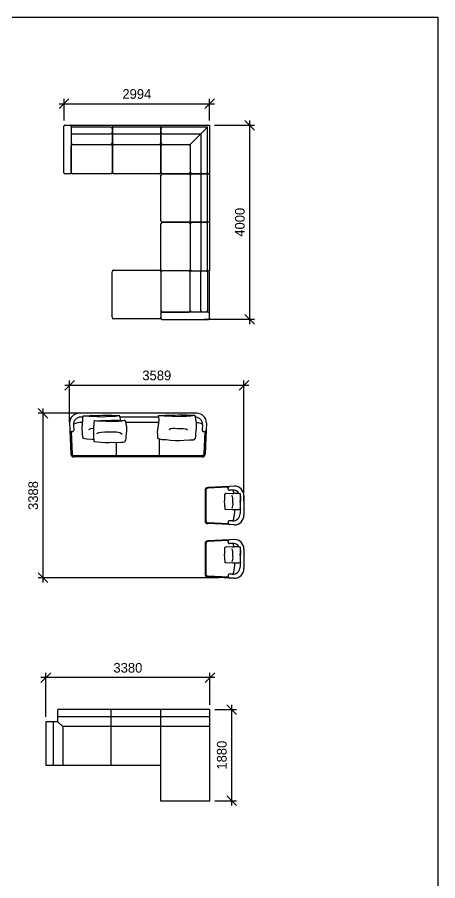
# Model space of a CAD drawing. Header units: millimetres. Extents: x 3103 to 179340, y -10977 to 70536.
# Drawn here: x 170684 to 179340, y 37230 to 55021 of the extents above; entities that cross this region are included whole.
import ezdxf

# ---------------------------------------------------------------- set-up
doc = ezdxf.new("R2010")
doc.units = ezdxf.units.MM
doc.header["$LTSCALE"] = 0.5
doc.layers.add('MEBEL', color=1, linetype='Continuous')
doc.styles.add('WROMLATS', font='wromlats.shx', dxfattribs={"bigfont": 'bigfont.shx'})
doc.dimstyles.new('juka', dxfattribs={"dimscale": 100, "dimtxt": 2, "dimasz": 2, "dimexe": 1, "dimexo": 1, "dimgap": 1, "dimtad": 1, "dimtoh": 1, "dimdec": 0, "dimzin": 0, "dimdsep": 46, "dimtxsty": 'WROMLATS', "dimblk": 'OBLIQUE', "dimcen": -3, "dimdle": 1, "dimclrd": 256, "dimclre": 256, "dimclrt": 256, "dimadec": 0, "dimazin": 0, "dimtfac": 1, "dimtdec": 0, "dimtix": 1, "dimtmove": 2, "dimatfit": 3, "dimldrblk": 'ORIGIN2', "dimfxl": 1, "dimtvp": 2.5, "dimtolj": 1, "dimtzin": 0, "dimarcsym": 0})

# ---------------------------------------------------------------- blocks, each defined once
blk = doc.blocks.new('Sofa Set 01_4')
at = {"layer": 'MEBEL', "linetype": 'Continuous'}
for p, q in [((0, 1000), (1000, 1000)), ((0, 1000), (0, 930)), ((0, 930), (0, 634)), ((960, 960), (30, 960)), ((604, 604), (960, 960)), ((960, 30), (960, 960)), ((1000, 1000), (1000, 0)), ((30, 820), (820, 820)), ((820, 820), (820, 30)), ((0, 634), (0, 574)), ((0, 30), (0, 574)), ((30, 604), (574, 604)), ((30, 604), (604, 604)), ((604, 604), (604, 30)), ((604, 574), (604, 30)), ((574, 0), (30, 0)), ((634, 0), (574, 0)), ((634, 0), (930, 0)), ((930, 0), (1000, 0))]:
    blk.add_line(p, q, dxfattribs=at)
for centre, start, end in [((30, 930), 90, 180), ((30, 850), 180, 270), ((30, 634), 180, 270), ((30, 574), 90, 180), ((574, 574), 0, 90), ((30, 30), 180, 270), ((574, 30), 270, 0), ((634, 30), 180, 270), ((850, 30), 180, 270), ((930, 30), 270, 0)]:
    blk.add_arc(centre, 30, start, end, dxfattribs=at)
blk = doc.blocks.new('Sofa Set 01_5')
at = {"layer": 'MEBEL', "linetype": 'Continuous'}
for p, q in [((0, 20), (0, 980)), ((20, 1000), (130, 1000)), ((130, 1000), (1000, 1000)), ((150, 980), (150, 20)), ((150, 930), (150, 634)), ((970, 960), (180, 960)), ((1000, 1000), (1000, 930)), ((1000, 634), (1000, 930)), ((180, 820), (970, 820)), ((150, 30), (150, 574)), ((180, 604), (970, 604)), ((180, 604), (970, 604)), ((1000, 634), (1000, 574)), ((1000, 574), (1000, 30)), ((130, 0), (20, 0)), ((970, 0), (180, 0))]:
    blk.add_line(p, q, dxfattribs=at)
for centre, radius, start, end in [((20, 980), 20, 90, 180), ((130, 980), 20, 0, 90), ((180, 930), 30, 90, 180), ((970, 930), 30, 0, 90), ((180, 850), 30, 180, 270), ((970, 850), 30, 270, 0), ((180, 634), 30, 180, 270), ((180, 574), 30, 90, 180), ((970, 634), 30, 270, 0), ((970, 574), 30, 0, 90), ((20, 20), 20, 180, 270), ((130, 20), 20, 270, 0), ((180, 30), 30, 180, 270), ((970, 30), 30, 270, 0)]:
    blk.add_arc(centre, radius, start, end, dxfattribs=at)
blk = doc.blocks.new('Sofa Set 01_7')
at = {"layer": 'MEBEL', "linetype": 'Continuous'}
for p, q in [((0, 30), (0, 970)), ((30, 1000), (970, 1000)), ((1000, 970), (1000, 30)), ((970, 0), (30, 0))]:
    blk.add_line(p, q, dxfattribs=at)
for centre, start, end in [((30, 970), 90, 180), ((970, 970), 0, 90), ((30, 30), 180, 270), ((970, 30), 270, 0)]:
    blk.add_arc(centre, 30, start, end, dxfattribs=at)
blk = doc.blocks.new('Sofa Set 01_25')
at = {"layer": 'MEBEL', "linetype": 'Continuous'}
for p, q in [((0, 1000), (1000, 1000)), ((0, 1000), (0, 930)), ((0, 930), (0, 634)), ((970, 960), (30, 960)), ((1000, 1000), (1000, 930)), ((1000, 634), (1000, 930)), ((30, 820), (970, 820)), ((0, 634), (0, 574)), ((0, 30), (0, 574)), ((30, 604), (970, 604)), ((30, 604), (970, 604)), ((1000, 634), (1000, 574)), ((1000, 574), (1000, 30)), ((970, 0), (30, 0))]:
    blk.add_line(p, q, dxfattribs=at)
for centre, start, end in [((30, 930), 90, 180), ((970, 930), 0, 90), ((30, 850), 180, 270), ((970, 850), 270, 0), ((30, 634), 180, 270), ((30, 574), 90, 180), ((970, 634), 270, 0), ((970, 574), 0, 90), ((30, 30), 180, 270), ((970, 30), 270, 0)]:
    blk.add_arc(centre, 30, start, end, dxfattribs=at)
blk = doc.blocks.new('DIVAN_MARSELL')
at = {"layer": 'MEBEL'}
for p, q in [((0, 0), (-3130, 0)), ((-3130, -250), (-3130, 0)), ((-2040, 0), (-2040, -1150)), ((-1020, 0), (-1020, -1880)), ((0, -1880), (0, 0)), ((0, -150), (-3130, -150)), ((-3380, -250), (-3380, -1150)), ((-3130, -250), (-3380, -250)), ((-3230, -250), (-3230, -1150)), ((-3030, -350), (-3130, -250)), ((-3030, -350), (-3030, -1150)), ((0, -350), (-3030, -350)), ((-1020, -1150), (-3380, -1150)), ((-1020, -1880), (0, -1880))]:
    blk.add_line(p, q, dxfattribs=at)
blk = doc.blocks.new('_Oblique')
at = {"color": 0, "lineweight": -2}
blk.add_line((-0.5, -0.5), (0.5, 0.5), dxfattribs=at)
blk = doc.blocks.new('*D859')
at = {"layer": 'Defpoints', "color": 0, "transparency": 16777216}
for p in [(174642, 53239), (171648, 52791), (174642, 52797)]:
    blk.add_point(p, dxfattribs=at)
at = {"layer": 'MEBEL', "lineweight": -2, "transparency": 16777216}
for p, q in [((171548, 53239), (174742, 53239)), ((171648, 52891), (171648, 53339)), ((174642, 52897), (174642, 53339))]:
    blk.add_line(p, q, dxfattribs=at)
at = {"layer": 'MEBEL', "lineweight": -2, "transparency": 16777216, "xscale": 200, "yscale": 200, "zscale": 200, "rotation": 180}
blk.add_blockref('_Oblique', (171648, 53239), dxfattribs=at)
at = {"layer": 'MEBEL', "lineweight": -2, "transparency": 16777216, "xscale": 200, "yscale": 200, "zscale": 200}
blk.add_blockref('_Oblique', (174642, 53239), dxfattribs=at)
at = {"layer": 'MEBEL', "transparency": 16777216, "insert": (173145, 53439), "char_height": 200, "attachment_point": 5, "style": 'WROMLATS'}
blk.add_mtext('\\A1;2994', dxfattribs=at)
blk = doc.blocks.new('_Origin2')
at = {"color": 0, "linetype": 'ByBlock', "lineweight": -2}
blk.add_line((-0.5, 0), (-1, 0), dxfattribs=at)
for radius in [0.5, 0.25]:
    blk.add_circle((0, 0), radius, dxfattribs=at)
blk = doc.blocks.new('*D860')
at = {"layer": 'Defpoints', "color": 0, "transparency": 16777216}
for p in [(174642, 52797), (174429, 48797), (175467, 48797)]:
    blk.add_point(p, dxfattribs=at)
at = {"layer": 'MEBEL', "lineweight": -2, "transparency": 16777216}
for p, q in [((175467, 52897), (175467, 48697)), ((174742, 52797), (175567, 52797)), ((174529, 48797), (175567, 48797))]:
    blk.add_line(p, q, dxfattribs=at)
at = {"layer": 'MEBEL', "lineweight": -2, "transparency": 16777216, "xscale": 200, "yscale": 200, "zscale": 200}
for p, rotation in [((175467, 52797), 90), ((175467, 48797), 270)]:
    blk.add_blockref('_Oblique', p, dxfattribs=dict(at, rotation=rotation))
at = {"layer": 'MEBEL', "transparency": 16777216, "insert": (175267, 50797), "char_height": 200, "attachment_point": 5, "rotation": 90, "style": 'WROMLATS'}
blk.add_mtext('\\A1;4000', dxfattribs=at)
blk = doc.blocks.new('div 9')
at = {"layer": 'MEBEL'}
for p, q in [((-1300, 800), (-900, 800)), ((-1018, 720), (-931, 720)), ((-200, 800), (200, 800)), ((82, 720), (169, 720)), ((-1500, 600), (-1493, 501)), ((-1418, 564), (-1413, 503)), ((-963, 610), (-1011, 610)), ((-781, 564), (-786, 503)), ((-700, 600), (-706, 501)), ((-400, 600), (-394, 501)), ((-318, 564), (-314, 503)), ((137, 610), (88, 610)), ((318, 564), (314, 503)), ((400, 600), (394, 501)), ((-1493, 501), (-1472, 57)), ((-1477, 472), (-1457, 58)), ((-1443, 472), (-1463, 472)), ((-756, 472), (-736, 472)), ((-722, 472), (-742, 58)), ((-706, 501), (-727, 57)), ((-394, 501), (-372, 57)), ((-377, 472), (-357, 58)), ((-344, 472), (-364, 472)), ((344, 472), (364, 472)), ((377, 472), (357, 58)), ((394, 501), (372, 57)), ((-2800, 28), (-2650, 21)), ((-2650, 21), (-2157, 0)), ((-1412, 15), (-787, 15)), ((-1412, 0), (-787, 0)), ((-313, 15), (313, 15)), ((-313, 0), (313, 0)), ((-3000, -172), (-3000, -2592)), ((-2763, -54), (-2653, -59)), ((-2622, -5), (-2158, -25)), ((-2621, -9), (-2621, -29)), ((-2125, -60), (-2125, -2705)), ((-2100, -60), (-2100, -2705)), ((-2920, -959), (-2920, -1747)), ((-2810, -960), (-2810, -1628)), ((-2125, -942), (-2475, -942)), ((-2125, -1823), (-2400, -1823)), ((-2920, -2520), (-2920, -2561)), ((-2800, -2792), (-2650, -2786)), ((-2763, -2711), (-2653, -2706)), ((-2650, -2786), (-2157, -2765)), ((-2622, -2760), (-2158, -2740)), ((-2621, -2736), (-2621, -2756))]:
    blk.add_line(p, q, dxfattribs=at)
for points in [[(-1013, 657), (-1011, 618), (-1011, 581), (-1012, 564), (-1012, 564), (-1018, 412), (-1056, 410), (-1092, 406), (-1136, 403), (-1179, 402), (-1223, 404), (-1248, 403), (-1299, 407), (-1319, 407), (-1337, 408), (-1342, 416), (-1351, 428), (-1351, 440), (-1347, 557), (-1349, 573), (-1350, 589), (-1352, 599), (-1353, 618), (-1354, 640), (-1355, 668), (-1349, 692), (-1345, 719), (-1336, 732), (-1319, 725), (-1305, 723), (-1287, 722), (-1265, 721), (-1219, 720), (-1183, 718), (-1143, 720), (-1093, 723), (-1070, 724), (-1048, 724), (-1031, 726), (-1019, 726), (-1016, 708), (-1014, 689), (-1013, 657)], [(-1019, 726), (-1079, 731), (-1146, 731), (-1168, 731), (-1194, 734), (-1230, 733), (-1269, 733), (-1304, 730), (-1336, 732)], [(87, 657), (89, 618), (88, 581), (88, 564), (88, 564), (81, 412), (44, 410), (8, 406), (-37, 403), (-79, 402), (-124, 404), (-149, 403), (-200, 407), (-220, 407), (-237, 408), (-242, 416), (-251, 428), (-252, 440), (-248, 557), (-249, 573), (-251, 589), (-252, 599), (-254, 618), (-255, 640), (-256, 668), (-250, 692), (-246, 719), (-236, 732), (-219, 725), (-205, 723), (-187, 722), (-166, 721), (-119, 720), (-83, 718), (-44, 720), (7, 723), (29, 724), (52, 724), (69, 726), (81, 726), (84, 708), (85, 689), (87, 657)], [(81, 726), (20, 731), (-47, 731), (-69, 731), (-94, 734), (-130, 733), (-169, 733), (-204, 730), (-236, 732)], [(-1046, 556), (-1067, 567), (-1090, 571), (-1129, 575), (-1162, 574), (-1190, 574), (-1249, 574), (-1281, 566), (-1307, 552)], [(54, 556), (33, 567), (10, 571), (-29, 575), (-62, 574), (-90, 574), (-150, 574), (-182, 566), (-208, 552)], [(-2795, -961), (-2706, -972), (-2608, -984), (-2567, -982), (-2567, -982), (-2484, -980), (-2463, -888), (-2457, -800), (-2447, -711), (-2442, -612), (-2442, -519), (-2445, -436), (-2456, -323), (-2454, -287), (-2454, -239), (-2458, -215), (-2485, -195), (-2514, -194), (-2551, -194), (-2589, -189), (-2627, -187), (-2649, -182), (-2694, -179), (-2747, -177), (-2813, -175), (-2869, -189), (-2933, -198), (-2963, -221), (-2947, -260), (-2941, -293), (-2938, -335), (-2937, -386), (-2934, -496), (-2930, -580), (-2934, -673), (-2942, -792), (-2943, -845), (-2945, -899), (-2949, -939), (-2949, -966), (-2916, -958), (-2871, -955), (-2795, -961)], [(-2949, -966), (-2960, -824), (-2962, -667), (-2962, -615), (-2967, -554), (-2967, -469), (-2966, -378), (-2959, -295), (-2963, -221)], [(-2666, -738), (-2689, -710), (-2694, -673), (-2692, -631), (-2689, -566), (-2690, -509), (-2690, -450), (-2682, -388), (-2659, -360)], [(-2942, -2516), (-2953, -2374), (-2955, -2217), (-2955, -2165), (-2960, -2104), (-2960, -2019), (-2959, -1928), (-2952, -1845), (-2956, -1771)], [(-2836, -1732), (-2862, -1739), (-2927, -1748), (-2956, -1771), (-2941, -1810), (-2934, -1843), (-2932, -1885), (-2931, -1936), (-2927, -2046), (-2923, -2130), (-2927, -2223), (-2935, -2342), (-2937, -2395), (-2938, -2449), (-2943, -2488), (-2943, -2516), (-2901, -2523), (-2856, -2527), (-2779, -2531)], [(-2844, -2284), (-2853, -2163), (-2854, -2030), (-2854, -1985), (-2859, -1934), (-2858, -1862), (-2858, -1784), (-2852, -1714), (-2856, -1651)], [(-2705, -2297), (-2628, -2300), (-2554, -2300), (-2519, -2298), (-2519, -2298), (-2419, -2294), (-2414, -2219), (-2407, -2147), (-2400, -2058), (-2398, -1973), (-2402, -1883), (-2399, -1833), (-2408, -1732), (-2407, -1691), (-2411, -1656), (-2427, -1646), (-2449, -1629), (-2474, -1627), (-2505, -1627), (-2538, -1624), (-2570, -1621), (-2589, -1618), (-2627, -1615), (-2672, -1613), (-2728, -1612), (-2776, -1623), (-2831, -1632), (-2856, -1651), (-2843, -1684), (-2837, -1712), (-2835, -1748), (-2834, -1791), (-2831, -1884), (-2828, -1956), (-2831, -2035), (-2838, -2136), (-2839, -2181), (-2840, -2227), (-2844, -2261), (-2844, -2284), (-2809, -2290), (-2770, -2293), (-2705, -2297)], [(-2581, -2231), (-2602, -2188), (-2610, -2142), (-2619, -2064), (-2616, -1998), (-2617, -1942), (-2617, -1823), (-2602, -1759), (-2572, -1707)], [(-2779, -2531), (-2688, -2535), (-2601, -2534), (-2560, -2532), (-2560, -2532), (-2488, -2518), (-2472, -2433), (-2469, -2342), (-2463, -2295)], [(-2665, -2393), (-2687, -2351), (-2695, -2304), (-2696, -2297)]]:
    blk.add_lwpolyline(points, dxfattribs=at)
for centre, radius, start, end in [((-1300, 600), 200, 90, 180), ((-931, 570), 150, 357.546, 90), ((-900, 600), 200, 0, 90), ((-200, 600), 200, 90, 180), ((169, 570), 150, 357.546, 90), ((200, 600), 200, 0, 90), ((-1268, 570), 150, 122.4661, 182.454), ((-1196, -137), 749, 102.0033, 107.2684), ((-1004, -137), 749, 72.7316, 86.8739), ((-169, 570), 150, 122.4661, 182.454), ((-96, -137), 749, 102.0033, 107.2684), ((96, -137), 749, 72.7316, 86.8739), ((-1463, 502), 30, 182.454, 270), ((-1443, 502), 30, 270, 2.454), ((-756, 502), 30, 177.546, 270), ((-736, 502), 30, 270, 357.546), ((-364, 502), 30, 182.454, 270), ((-344, 502), 30, 270, 2.454), ((344, 502), 30, 177.546, 270), ((364, 502), 30, 270, 357.546), ((-2800, -172), 200, 90, 180), ((-2651, -9), 30, 0, 87.546), ((-2160, -60), 60, 0, 87.546), ((-1412, 60), 60, 182.454, 270), ((-1412, 60), 45, 182.454, 270), ((-787, 60), 45, 270, 357.546), ((-787, 60), 60, 270, 357.546), ((-313, 60), 60, 182.454, 270), ((-313, 60), 45, 182.454, 270), ((313, 60), 45, 270, 357.546), ((313, 60), 60, 270, 357.546), ((-2770, -204), 150, 87.546, 180), ((-2063, -276), 749, 162.7316, 172.238), ((-2651, -29), 30, 267.546, 0), ((-2160, -60), 35, 0, 87.546), ((-2800, -2592), 200, 180, 270), ((-2770, -2561), 150, 180, 272.454), ((-2063, -2489), 749, 183.1261, 197.2684), ((-2651, -2736), 30, 0, 92.454), ((-2651, -2756), 30, 272.454, 0), ((-2160, -2705), 35, 272.454, 0), ((-2160, -2705), 60, 272.454, 0)]:
    blk.add_arc(centre, radius, start, end, dxfattribs=at)
blk = doc.blocks.new('*D883')
at = {"layer": 'Defpoints', "color": 0, "transparency": 16777216}
for p in [(171271, 41416), (174651, 40757), (171271, 40507)]:
    blk.add_point(p, dxfattribs=at)
at = {"layer": 'MEBEL', "lineweight": -2, "transparency": 16777216}
for p, q in [((171271, 40607), (171271, 41516)), ((174651, 40857), (174651, 41516)), ((174751, 41416), (171171, 41416))]:
    blk.add_line(p, q, dxfattribs=at)
at = {"layer": 'MEBEL', "lineweight": -2, "transparency": 16777216, "xscale": 200, "yscale": 200, "zscale": 200, "rotation": 180}
blk.add_blockref('_Oblique', (171271, 41416), dxfattribs=at)
at = {"layer": 'MEBEL', "lineweight": -2, "transparency": 16777216, "xscale": 200, "yscale": 200, "zscale": 200}
blk.add_blockref('_Oblique', (174651, 41416), dxfattribs=at)
at = {"layer": 'MEBEL', "transparency": 16777216, "insert": (172961, 41616), "char_height": 200, "attachment_point": 5, "style": 'WROMLATS'}
blk.add_mtext('\\A1;3380', dxfattribs=at)
blk = doc.blocks.new('*D884')
at = {"layer": 'Defpoints', "color": 0, "transparency": 16777216}
for p in [(174651, 40757), (174651, 38877), (175095, 38877)]:
    blk.add_point(p, dxfattribs=at)
at = {"layer": 'MEBEL', "lineweight": -2, "transparency": 16777216}
for p, q in [((174751, 40757), (175195, 40757)), ((175095, 40857), (175095, 38777)), ((174751, 38877), (175195, 38877))]:
    blk.add_line(p, q, dxfattribs=at)
at = {"layer": 'MEBEL', "lineweight": -2, "transparency": 16777216, "xscale": 200, "yscale": 200, "zscale": 200}
for p, rotation in [((175095, 40757), 90), ((175095, 38877), 270)]:
    blk.add_blockref('_Oblique', p, dxfattribs=dict(at, rotation=rotation))
at = {"layer": 'MEBEL', "transparency": 16777216, "insert": (174895, 39817), "char_height": 200, "attachment_point": 5, "rotation": 90, "style": 'WROMLATS'}
blk.add_mtext('\\A1;1880', dxfattribs=at)
blk = doc.blocks.new('*D885')
at = {"layer": 'Defpoints', "color": 0, "transparency": 16777216}
for p in [(173453, 46861), (171212, 43473), (174943, 43473)]:
    blk.add_point(p, dxfattribs=at)
at = {"layer": 'MEBEL', "lineweight": -2, "transparency": 16777216}
for p, q in [((173353, 46861), (171112, 46861)), ((171212, 46961), (171212, 43373)), ((174843, 43473), (171112, 43473))]:
    blk.add_line(p, q, dxfattribs=at)
at = {"layer": 'MEBEL', "lineweight": -2, "transparency": 16777216, "xscale": 200, "yscale": 200, "zscale": 200}
for p, rotation in [((171212, 46861), 90), ((171212, 43473), 270)]:
    blk.add_blockref('_Oblique', p, dxfattribs=dict(at, rotation=rotation))
at = {"layer": 'MEBEL', "transparency": 16777216, "insert": (171012, 45167), "char_height": 200, "attachment_point": 5, "rotation": 90, "style": 'WROMLATS'}
blk.add_mtext('\\A1;3388', dxfattribs=at)
blk = doc.blocks.new('*D886')
at = {"layer": 'Defpoints', "color": 0, "transparency": 16777216}
for p in [(175351, 47440), (171762, 46586), (175351, 44961)]:
    blk.add_point(p, dxfattribs=at)
at = {"layer": 'MEBEL', "lineweight": -2, "transparency": 16777216}
for p, q in [((171762, 46686), (171762, 47540)), ((175351, 45061), (175351, 47540)), ((171662, 47440), (175451, 47440))]:
    blk.add_line(p, q, dxfattribs=at)
at = {"layer": 'MEBEL', "lineweight": -2, "transparency": 16777216, "xscale": 200, "yscale": 200, "zscale": 200, "rotation": 180}
blk.add_blockref('_Oblique', (171762, 47440), dxfattribs=at)
at = {"layer": 'MEBEL', "lineweight": -2, "transparency": 16777216, "xscale": 200, "yscale": 200, "zscale": 200}
blk.add_blockref('_Oblique', (175351, 47440), dxfattribs=at)
at = {"layer": 'MEBEL', "transparency": 16777216, "insert": (173556, 47640), "char_height": 200, "attachment_point": 5, "style": 'WROMLATS'}
blk.add_mtext('\\A1;3589', dxfattribs=at)

msp = doc.modelspace()

# ---------------------------------------------------------------- linework, layer by layer
at = {"layer": 'MEBEL'}
msp.add_lwpolyline([(136415.8, 55020.6), (179340.5, 55020.6), (179340.5, 3121), (136415.8, 3121)], close=True, dxfattribs=at)

# ---------------------------------------------------------------- block references
for name, p in [('Sofa Set 01_5', (171641.9, 51796.8)), ('Sofa Set 01_25', (172641.9, 51796.8)), ('Sofa Set 01_4', (173641.9, 51796.8)), ('Sofa Set 01_7', (172637.4, 48808.6)), ('DIVAN_MARSELL', (174650.9, 40756.6))]:
    msp.add_blockref(name, p, dxfattribs=at)
at = {"layer": 'MEBEL', "rotation": 270}
for name, p in [('Sofa Set 01_25', (173641.9, 51796.8)), ('Sofa Set 01_25', (173641.9, 50796.8)), ('div 9', (174550.9, 43861.2))]:
    msp.add_blockref(name, p, dxfattribs=at)
at = {"layer": 'MEBEL', "xscale": -1, "rotation": 270}
msp.add_blockref('Sofa Set 01_5', (173642.2, 48796.8), dxfattribs=at)

# ---------------------------------------------------------------- dimensions: what is measured, and where the dimension line sits
at = {"layer": 'MEBEL'}
for base, p1, p2, picture, middle in [((174641.9, 53238.6), (171647.8, 52791), (174641.9, 52796.8), '*D859', (173144.9, 53438.6)), ((175350.9, 47440.5), (171761.6, 46586.2), (175350.9, 44960.9), '*D886', (173556.3, 47640.5)), ((171270.9, 41415.6), (174650.9, 40756.6), (171270.9, 40506.6), '*D883', (172960.9, 41615.6))]:
    dim = msp.add_linear_dim(base=base, p1=p1, p2=p2, dimstyle='juka', override={"dimfxl": 1.5}, dxfattribs=at)
    dim.commit()
    dim.dimension.update_dxf_attribs({"geometry": picture, "text_midpoint": middle})
for base, p1, p2, picture, middle in [((175467.4, 48796.8), (174641.9, 52796.8), (174429.4, 48796.8), '*D860', (175267.4, 50796.8)), ((171211.9, 43472.8), (173452.9, 46861.1), (174943.2, 43472.8), '*D885', (171011.9, 45167)), ((175095.4, 38876.6), (174650.9, 40756.6), (174650.9, 38876.6), '*D884', (174895.4, 39816.6))]:
    dim = msp.add_linear_dim(base=base, p1=p1, p2=p2, angle=90, dimstyle='juka', override={"dimfxl": 1.5}, dxfattribs=at)
    dim.commit()
    dim.dimension.update_dxf_attribs({"geometry": picture, "text_midpoint": middle})

doc.saveas('drawing.dxf')
